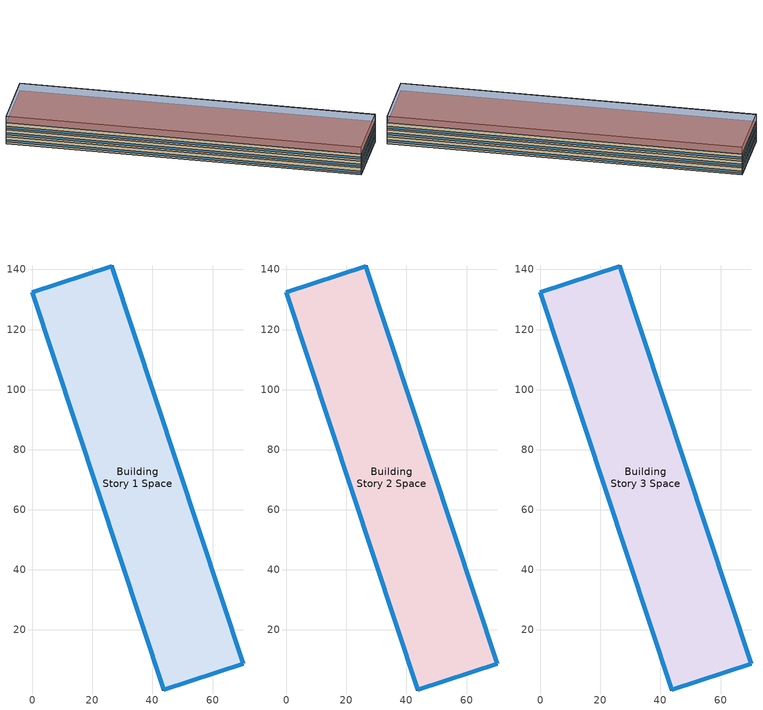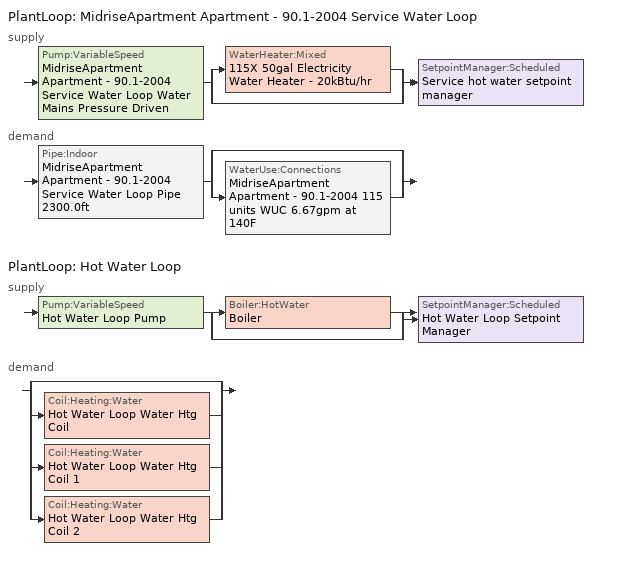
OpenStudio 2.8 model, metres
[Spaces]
Building Story 1 Space
 floor ground: 70.19,8.68 43.7,0 0,132.47 26.49,141.15 z0
 wall outside: 43.7,0 70.19,8.68 26.49,141.15 0,132.47 43.7,0 z0:3
 window: 26.47,141.14 0.02,132.48 / 70.18,8.7 26.5,141.12 / 43.73,0.01 70.17,8.67 / 0.01,132.45 43.69,0.02 z0.76:1.66
 ceiling adiabatic (Typical Interior Ceiling): 26.49,141.15 0,132.47 43.7,0 70.19,8.68 z3
Building Story 2 Space
 floor adiabatic (Typical Insulated Carpeted 6in Slab Floor): 70.19,8.68 43.7,0 0,132.47 26.49,141.15 z3
 wall outside: 43.7,0 70.19,8.68 26.49,141.15 0,132.47 43.7,0 z3:6
 window: 70.18,8.7 26.5,141.12 / 26.47,141.14 0.02,132.48 / 0.01,132.45 43.69,0.02 / 43.73,0.01 70.17,8.67 z3.76:4.66
 ceiling adiabatic (Typical Interior Ceiling): 26.49,141.15 0,132.47 43.7,0 70.19,8.68 z6
Building Story 3 Space
 floor adiabatic (Typical Insulated Carpeted 6in Slab Floor): 70.19,8.68 43.7,0 0,132.47 26.49,141.15 z6
 wall outside: 43.7,0 70.19,8.68 26.49,141.15 0,132.47 43.7,0 z6:9
 window: 43.73,0.01 70.17,8.67 / 0.01,132.45 43.69,0.02 / 26.47,141.14 0.02,132.48 / 70.18,8.7 26.5,141.12 z6.76:7.66
 roof outside: 26.49,141.15 0,132.47 43.7,0 70.19,8.68 z9
shading: 43.7,0 70.19,8.68 / 70.19,8.68 26.49,141.15 / 26.49,141.15 0,132.47 / 0,132.47 43.7,0 z0:12; 43.7,0 70.19,8.68 / 0,132.47 43.7,0 / 26.49,141.15 0,132.47 / 70.19,8.68 26.49,141.15 / 43.7,0 70.19,8.68 / 70.19,8.68 26.49,141.15 / 26.49,141.15 0,132.47 / 0,132.47 43.7,0 z0:9; 43.7,0 70.19,8.68 / 0,132.47 43.7,0 / 26.49,141.15 0,132.47 / 70.19,8.68 26.49,141.15 / 70.19,8.68 26.49,141.15 / 26.49,141.15 0,132.47 / 0,132.47 43.7,0 / 43.7,0 70.19,8.68 z0:3; 70.19,8.68 43.7,0 0,132.47 26.49,141.15 z0; 26.49,141.15 0,132.47 43.7,0 70.19,8.68 z12; 70.19,8.68 43.7,0 0,132.47 26.49,141.15 z0; 26.49,141.15 0,132.47 43.7,0 70.19,8.68 z9; 70.19,8.68 43.7,0 0,132.47 26.49,141.15 z0; 26.49,141.15 0,132.47 43.7,0 70.19,8.68 z3; 70.19,8.68 43.7,0 0,132.47 26.49,141.15 z0; 26.49,141.15 0,132.47 43.7,0 70.19,8.68 z3; 70.19,8.68 43.7,0 0,132.47 26.49,141.15 z0; 26.49,141.15 0,132.47 43.7,0 70.19,8.68 z9
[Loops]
PlantLoop 'MidriseApartment Apartment - 90.1-2004 Service Water Loop'
 supply: Pump:VariableSpeed 'MidriseApartment Apartment - 90.1-2004 Service Water Loop Water Mains Pressure Driven' > split
  | WaterHeater:Mixed '115X 50gal Electricity Water Heater - 20kBtu/hr'
  | bypass
  join > SetpointManager:Scheduled 'Service hot water setpoint manager'
 demand: Pipe:Indoor 'MidriseApartment Apartment - 90.1-2004 Service Water Loop Pipe 2300.0ft' > split
  | bypass
  | WaterUse:Connections 'MidriseApartment Apartment - 90.1-2004 115 units WUC 6.67gpm at 140F'
PlantLoop 'Hot Water Loop'
 supply: Pump:VariableSpeed 'Hot Water Loop Pump' > split
  | Boiler:HotWater 'Boiler'
  | bypass
  join > SetpointManager:Scheduled 'Hot Water Loop Setpoint Manager'
 demand: split
  | bypass
  | Coil:Heating:Water 'Hot Water Loop Water Htg Coil'
  | Coil:Heating:Water 'Hot Water Loop Water Htg Coil 1'
  | Coil:Heating:Water 'Hot Water Loop Water Htg Coil 2'
[Site]
Buffalo Niagara Intl Ap_NY_USA: Latitude {deg}=42.8133; Longitude {deg}=-78.8502; Time Zone {hr}=-5; Elevation {m}=215; Terrain=City
[Site:WaterMainsTemperature]
Calculation Method=Correlation; Annual Average Outdoor Air Temperature {C}=8.96667; Maximum Difference In Monthly Average Outdoor Air Temperatures {deltaC}=26.2
[SizingPeriod:DesignDay] Barometric Pressure {Pa}=98769; Sky Clearness=0; Rain Indicator=0; Snow Indicator=0; Day of Month=21; Daylight Saving Time Indicator=0; Humidity Indicating Type=Wetbulb; Dry-Bulb Temperature Range Modifier Type=DefaultMultipliers
Name | Maximum Dry-Bulb Temperature {C} | Daily Dry-Bulb Temperature Range {deltaC} | Humidity Indicating Conditions at Maximum Dry-Bulb | Wind Speed {m/s} | Wind Direction {deg} | Month | Day Type | Solar Model Indicator | ASHRAE Taub | ASHRAE Taud
Buffalo Niagara Intl Ap Ann Clg .4% Condns WB=>MDB | 27.8 | 9.3 | 23.8 | 5.7 | 240 | 7 | SummerDesignDay | ASHRAETau | 0.462 | 2.001
Buffalo Niagara Intl Ap Ann Htg 99.6% Condns DB | -16.3 | 0 | -16.3 | 5.1 | 270 | 1 | WinterDesignDay | ASHRAEClearSky
Buffalo Niagara Intl Ap Ann Clg .4% Condns DB=>MWB | 30.3 | 9.3 | 21.8 | 5.7 | 240 | 7 | SummerDesignDay | ASHRAETau | 0.462 | 2.001
[ClimateZones]
Climate Zone Institution Name 1=ASHRAE; Climate Zone Document Name 1=ANSI/ASHRAE Standard 169; Climate Zone Document Year 1=2006; Climate Zone Value 1=6A
[Site:GroundTemperature:BuildingSurface]
19.46, 19.4, 19.64, 19.93, 20.21, 22.56, 23.07, 23.15, 23.1, 20.68, 20.13, 19.69
[Building]
Residential 1: Nominal Floor to Floor Height {m}=3; Default Construction Set=Res 90.1-2004 - MidApt - ASHRAE 169-2013-6A; Standards Number of Stories=3; Standards Number of Above Ground Stories=3; Standards Building Type=MidriseApartment
[DefaultConstructionSet]
Res 90.1-2004 - MidApt - ASHRAE 169-2013-6A: Default Exterior Surface Constructions=Default Surface Constructions 1; Default Interior Surface Constructions=Default Surface Constructions 2; Default Ground Contact Surface Constructions=Default Surface Constructions 3; Default Exterior SubSurface Constructions=Default Sub Surface Constructions 1; Default Interior SubSurface Constructions=Default Sub Surface Constructions 2; Interior Partition Construction=Typical Interior Partition
[DefaultSurfaceConstructions]
Name | Floor Construction | Wall Construction | Roof Ceiling Construction
Default Surface Constructions 1 | Typical Insulated Exterior Mass Floor R-15.63 | Typical Insulated Steel Framed Exterior Wall R-15.63 | Typical IEAD Roof R-15.87
Default Surface Constructions 2 | Typical Interior Floor | Typical Interior Wall | Typical Interior Ceiling
Default Surface Constructions 3 | Typical Insulated Carpeted 6in Slab Floor | Typical Insulated Basement Mass Wall
[Construction]
Typical Insulated Exterior Mass Floor R-15.63: Typical Insulation R-13.06, 4 in. Normalweight Concrete Floor, Typical Carpet Pad
Typical Insulated Steel Framed Exterior Wall R-15.63: 25mm Stucco, 5/8 in. Gypsum Board, Typical Insulation R-13.45, 5/8 in. Gypsum Board
Typical IEAD Roof R-15.87: Roof Membrane, Typical Insulation R-14.76, Metal Roof Surface
Typical Interior Floor: 100mm Normalweight concrete floor, CP02 CARPET PAD
Typical Interior Wall: G01 13mm gypsum board, G01 13mm gypsum board
Typical Interior Ceiling: CP02 CARPET PAD, 100mm Normalweight concrete floor
Typical Insulated Carpeted 6in Slab Floor: 6 in. Normalweight Concrete Floor, Typical Carpet Pad
Typical Insulated Basement Mass Wall: 8 in. Concrete Block Basement Wall
U 0.57 SHGC 0.49 Dbl Blue 6mm/6mm Air: BLUE 6MM, AIR 6MM, CLEAR 6MM
Typical Insulated Metal Door R-1.43: F08 Metal surface, Typical Insulation R-0.58
Typical Overhead Door R-2.0: Typical Insulation R-1.15
U 1.17 SHGC 0.49 Simple Glazing Skylight U-1.17 SHGC 0.0: U 1.17 SHGC 0.49 Simple Glazing U-1.17 SHGC 0.0
Typical Interior Window: Clear 3mm
Typical Interior Door; Typical Interior Partition: G05 25mm wood
Uninsulated copper pipe 0.75in type L: Copper pipe 0.75in type L
[Material:NoMass] Roughness=Smooth; Thermal Absorptance=0.9; Solar Absorptance=0.7
Name | Thermal Resistance {m2-K/W} | Visible Absorptance
Typical Insulation R-13.06 | 2.2993 | 0.7
Typical Carpet Pad; CP02 CARPET PAD | 0.21648 | 0.8
Typical Insulation R-13.45 | 2.368 | 0.7
Typical Insulation R-14.76 | 2.59864 | 0.7
Typical Insulation R-0.58 | 0.101875 | 0.7
Typical Insulation R-1.15 | 0.202527 | 0.7
[Material]
Name | Roughness | Thickness {m} | Conductivity {W/m-K} | Density {kg/m3} | Specific Heat {J/kg-K} | Thermal Absorptance | Solar Absorptance | Visible Absorptance
4 in. Normalweight Concrete Floor | MediumRough | 0.1016 | 2.31 | 2322 | 832 | 0.9 | 0.7 | 0.7
25mm Stucco | Smooth | 0.0254 | 0.72 | 1856 | 840 | 0.9 | 0.7 | 0.7
5/8 in. Gypsum Board | MediumSmooth | 0.0159 | 0.16 | 800 | 1090 | 0.9 | 0.7 | 0.7
Roof Membrane | VeryRough | 0.0095 | 0.16 | 1121.29 | 1460 | 0.9 | 0.7 | 0.7
Metal Roof Surface; F08 Metal surface | Smooth | 0.0008 | 45.28 | 7824 | 500 | 0.9 | 0.7 | 0.7
100mm Normalweight concrete floor | MediumRough | 0.1016 | 2.31045 | 2322 | 832.557 |  | 0 | 0
G01 13mm gypsum board | Smooth | 0.0127 | 0.160031 | 800.001 | 1090.73 | 0.9 | 0.7 | 0.5
6 in. Normalweight Concrete Floor | MediumRough | 0.1524 | 2.31 | 2322 | 832 | 0.9 | 0.7 | 0.7
8 in. Concrete Block Basement Wall | MediumRough | 0.2032 | 1.326 | 1842 | 912 | 0.9 | 0.7 | 0.7
G05 25mm wood | MediumSmooth | 0.0254 | 0.15 | 608 | 1630 | 0.9 | 0.5 | 0.5
Copper pipe 0.75in type L | Smooth | 0.001143 | 386 | 8906.27 | 385.1856 | 0.9 | 0.7 | 0.7
[DefaultSubSurfaceConstructions]
Name | Fixed Window Construction | Operable Window Construction | Door Construction | Glass Door Construction | Overhead Door Construction | Skylight Construction | Tubular Daylight Dome Construction | Tubular Daylight Diffuser Construction
Default Sub Surface Constructions 1 | U 0.57 SHGC 0.49 Dbl Blue 6mm/6mm Air | U 0.57 SHGC 0.49 Dbl Blue 6mm/6mm Air | Typical Insulated Metal Door R-1.43 | U 0.57 SHGC 0.49 Dbl Blue 6mm/6mm Air | Typical Overhead Door R-2.0 | U 1.17 SHGC 0.49 Simple Glazing Skylight U-1.17 SHGC 0.0 | Typical Interior Window | Typical Interior Window
Default Sub Surface Constructions 2 | Typical Interior Window | Typical Interior Window | Typical Interior Door
[WindowMaterial:Glazing] Optical Data Type=SpectralAverage; Infrared Transmittance at Normal Incidence=0; Front Side Infrared Hemispherical Emissivity=0.84; Back Side Infrared Hemispherical Emissivity=0.84; Conductivity {W/m-K}=0.9; Dirt Correction Factor for Solar and Visible Transmittance=1; Solar Diffusing=No
Name | Thickness {m} | Solar Transmittance at Normal Incidence | Front Side Solar Reflectance at Normal Incidence | Back Side Solar Reflectance at Normal Incidence | Visible Transmittance at Normal Incidence | Front Side Visible Reflectance at Normal Incidence | Back Side Visible Reflectance at Normal Incidence
BLUE 6MM | 0.006 | 0.48 | 0.05 | 0.05 | 0.57 | 0.06 | 0.06
CLEAR 6MM | 0.006 | 0.775 | 0.071 | 0.071 | 0.881 | 0.08 | 0.08
Clear 3mm | 0.003 | 0.837 | 0.075 | 0.075 | 0.898 | 0.081 | 0.081
[WindowMaterial:Gas]
AIR 6MM: Gas Type=Air; Thickness {m}=0.0063
[WindowMaterial:SimpleGlazingSystem]
U 1.17 SHGC 0.49 Simple Glazing U-1.17 SHGC 0.0: U-Factor {W/m2-K}=6.64357; Solar Heat Gain Coefficient=0.49; Visible Transmittance=0.38
[People:Definition] Number of People Calculation Method=People/Area; Fraction Radiant=0.3
Name | People per Space Floor Area {person/m2}
MidriseApartment Office People Definition | 0.0227119
MidriseApartment Apartment People Definition | 0.0283091
[Lights:Definition] Design Level Calculation Method=Watts/Area; Fraction Radiant=0.6; Fraction Visible=0.2
Name | Watts per Space Floor Area {W/m2} | Return Air Fraction
MidriseApartment Office Lights Definition | 11.8403
MidriseApartment Corridor Lights Definition | 5.38196
MidriseApartment Apartment Lights Definition | 11.5174
MidriseApartment Apartment Additional Lights Definition | 2.90626 | 0
[ElectricEquipment:Definition] Design Level Calculation Method=Watts/Area; Fraction Radiant=0.5
Name | Watts per Space Floor Area {W/m2}
MidriseApartment Office Elec Equip Definition; MidriseApartment Apartment Elec Equip Definition | 6.67
Elevator Lift Motor 1 - pre-normalized value was 16055 W. | 4.12672
Elevator Fan 1 - pre-normalized value was 75 W. | 0.0192071
Elevator Lights 1 - pre-normalized value was 89 W. | 0.0228656
[DesignSpecification:OutdoorAir] Outdoor Air Method=Sum
Name | Outdoor Air Flow per Floor Area {m3/s-m2} | Outdoor Air Flow Air Changes per Hour {1/hr}
Blended OA | 4.29768e-05 | 0.216335
Blended OA 1; Blended OA 2 |  | 0.35
[DefaultScheduleSet]
Story Top Blended Space Type Schedule Set; Story Mid Blended Space Type Schedule Set; Story Ground Blended Space Type Schedule Set
[SpaceInfiltration:DesignFlowRate] Schedule=Always On Discrete; Design Flow Rate Calculation Method=Flow/ExteriorArea; Constant Term Coefficient=0; Temperature Term Coefficient=0; Velocity Term Coefficient=0.224; Velocity Squared Term Coefficient=0
Name | Space or SpaceType | Flow per Exterior Surface Area {m3/s-m2}
MidriseApartment Apartment A  - Story Ground Infiltration; MidriseApartment Apartment C  - Story Ground Infiltration | Story Ground Blended Space Type | 0.000215739
MidriseApartment Apartment A  - Story Mid Infiltration; MidriseApartment Apartment C  - Story Mid Infiltration | Story Mid Blended Space Type | 0.000342686
MidriseApartment Apartment A  - Story Top Infiltration; MidriseApartment Apartment C  - Story Top Infiltration | Story Top Blended Space Type | 6.20276e-05
MidriseApartment Apartment A end_a - Story Ground Infiltration; MidriseApartment Apartment C end_a - Story Ground Infiltration; MidriseApartment Corridor A end_b - Story Ground Infiltration; MidriseApartment Corridor C end_b - Story Ground Infiltration | Story Ground Blended Space Type | 3.32323e-05
MidriseApartment Apartment A end_a - Story Mid Infiltration; MidriseApartment Apartment A end_b - Story Mid Infiltration; MidriseApartment Apartment C end_a - Story Mid Infiltration; MidriseApartment Apartment C end_b - Story Mid Infiltration | Story Mid Blended Space Type | 3.32323e-05
MidriseApartment Apartment A end_a - Story Top Infiltration; MidriseApartment Apartment A end_b - Story Top Infiltration; MidriseApartment Apartment C end_a - Story Top Infiltration; MidriseApartment Apartment C end_b - Story Top Infiltration | Story Top Blended Space Type | 6.01519e-06
MidriseApartment Apartment B end_a - Story Ground Infiltration; MidriseApartment Corridor B end_b - Story Ground Infiltration | Story Ground Blended Space Type | 0.000103465
MidriseApartment Apartment B end_a - Story Mid Infiltration; MidriseApartment Apartment B end_b - Story Mid Infiltration | Story Mid Blended Space Type | 0.000103465
MidriseApartment Apartment B end_a - Story Top Infiltration; MidriseApartment Apartment B end_b - Story Top Infiltration | Story Top Blended Space Type | 1.87277e-05
MidriseApartment Corridor A  - Story Ground Infiltration; MidriseApartment Corridor C  - Story Ground Infiltration | Story Ground Blended Space Type | 9.51444e-05
MidriseApartment Office A  - Story Ground Infiltration; MidriseApartment Office C  - Story Ground Infiltration | Story Ground Blended Space Type | 3.18027e-05
[ElectricEquipment]
Name | Electric Equipment Definition | Space or SpaceType | Schedule | Multiplier
2 Elevator Lift Motors | Elevator Lift Motor 1 - pre-normalized value was 16055 W. | Story Ground Blended Space Type | Elevator Schedule 1 | 2
2 Elevator Fans | Elevator Fan 1 - pre-normalized value was 75 W. | Story Ground Blended Space Type | Elevator Schedule 3 | 2
2 Elevator Lights | Elevator Lights 1 - pre-normalized value was 89 W. | Story Ground Blended Space Type | Elevator Schedule 2 | 2
MidriseApartment Office Elec Equip 1 | MidriseApartment Office Elec Equip Definition | Story Ground Blended Space Type | ApartmentMidRise EQP_OFF_SCH_2004_2007 | 0.0846
MidriseApartment Apartment Elec Equip 1 | MidriseApartment Apartment Elec Equip Definition | Story Ground Blended Space Type | ApartmentMidRise EQP_APT_SCH | 0.6181
MidriseApartment Apartment Elec Equip 2 | MidriseApartment Apartment Elec Equip Definition | Story Mid Blended Space Type | ApartmentMidRise EQP_APT_SCH | 1
MidriseApartment Apartment Elec Equip 3 | MidriseApartment Apartment Elec Equip Definition | Story Top Blended Space Type | ApartmentMidRise EQP_APT_SCH | 1
[Exterior:Lights:Definition]
Name | Design Level {W}
Parking Areas and Drives Def (W/ft^2) | 0.15
Building Facades Def (W/ft^2) | 0.2
Main Entries Def (W/ft) | 30
Other Doors Def (W/ft) | 20
[Exterior:Lights] Control Option=AstronomicalClock
Name | Exterior Lights Definition | Schedule | Multiplier
Parking Areas and Drives | Parking Areas and Drives Def (W/ft^2) | Always On Discrete | 103879
Building Facades | Building Facades Def (W/ft^2) | Schedule Ruleset 1 | 9255.13
Main Entries | Main Entries Def (W/ft) | Always On Discrete | 33.5016
Other Doors | Other Doors Def (W/ft) | Always On Discrete | 18.9284
[WaterUse:Connections]
MidriseApartment Apartment - 90.1-2004 115 units WUC 6.67gpm at 140F: Water Use Equipment Name 1=MidriseApartment Apartment - 90.1-2004 115 units Service Water Use 6.67gpm at 140F
[WaterUse:Equipment:Definition]
MidriseApartment Apartment - 90.1-2004 115 units Service Water Use Def 6.67gpm: Peak Flow Rate {m3/s}=0.000420812; Target Temperature Schedule=Mixed Water At Faucet Temp - 140F; Sensible Fraction Schedule=Fraction Sensible - 0.2; Latent Fraction Schedule=Fraction Latent - 0.05
[WaterUse:Equipment]
MidriseApartment Apartment - 90.1-2004 115 units Service Water Use 6.67gpm at 140F: Water Use Equipment Definition=MidriseApartment Apartment - 90.1-2004 115 units Service Water Use Def 6.67gpm; Flow Rate Fraction Schedule=ApartmentMidRise APT_DHW_SCH
[PlantLoop] Glycol Concentration=0; Minimum Loop Temperature {C}=10; Plant Loop Volume {m3}=Autocalculate; Load Distribution Scheme=Optimal
Name | Maximum Loop Temperature {C} | Fluid Type
MidriseApartment Apartment - 90.1-2004 Service Water Loop | 60
Hot Water Loop |  | Water
[Sizing:Plant] Loop Type=Heating; Sizing Option=NonCoincident; Zone Timesteps in Averaging Window=1; Coincident Sizing Factor Mode=None
Name | Design Loop Exit Temperature {C} | Loop Design Temperature Difference {deltaC}
MidriseApartment Apartment - 90.1-2004 Service Water Loop | 60 | 5
Hot Water Loop | 82.2222 | 11.1111
[SetpointManager:Scheduled] Control Variable=Temperature
Name | Schedule | Setpoint Node or NodeList
Service hot water setpoint manager | Service Water Loop Temp - 140F | MidriseApartment Apartment - 90.1-2004 Service Water Loop Supply Outlet Node
Hot Water Loop Setpoint Manager | Hot Water Loop Temp - 180F | Hot Water Loop Supply Outlet Node
[Pump:VariableSpeed] Skin Loss Radiative Fraction=0.5; Design Power Sizing Method=PowerPerFlowPerPressure; Design Electric Power per Unit Flow Rate {W/(m3/s)}=348701.1; Design Shaft Power per Unit Flow Rate per Unit Head {W-s/m3-Pa}=1.28205; Design Minimum Flow Rate Fraction=0
Name | Rated Pump Head {Pa} | Motor Efficiency | Pump Control Type
MidriseApartment Apartment - 90.1-2004 Service Water Loop Water Mains Pressure Driven | 0.001 | 1 | Continuous
Hot Water Loop Pump | 179344 | 0.9 | Intermittent
[WaterHeater:Mixed]
115X 50gal Electricity Water Heater - 20kBtu/hr: Tank Volume {m3}=21.7661; Setpoint Temperature Schedule=Service Water Loop Temp - 140F; Deadband Temperature Difference {deltaC}=2; Maximum Temperature Limit {C}=60; Heater Control Type=Cycle; Heater Maximum Capacity {W}=674063; Heater Fuel Type=Electricity; Heater Thermal Efficiency=1; Off Cycle Parasitic Fuel Consumption Rate {W}=0; Off Cycle Parasitic Fuel Type=Electricity; Off Cycle Parasitic Heat Fraction to Tank=0.8; On Cycle Parasitic Fuel Consumption Rate {W}=0; On Cycle Parasitic Fuel Type=Electricity; Ambient Temperature Indicator=Schedule; Ambient Temperature Schedule=Water Heater Ambient Temp Schedule - 71.6f; Off Cycle Loss Coefficient to Ambient Temperature {W/K}=1.053; On Cycle Loss Coefficient to Ambient Temperature {W/K}=1.053; Use Side Effectiveness=1; Source Side Effectiveness=1; Use Side Design Flow Rate {m3/s}=autosize; Source Side Design Flow Rate {m3/s}=autosize; Indirect Water Heating Recovery Time {hr}=1.5; Source Side Flow Control Mode=IndirectHeatPrimarySetpoint
[Pipe:Indoor]
MidriseApartment Apartment - 90.1-2004 Service Water Loop Pipe 2300.0ft: Construction=Uninsulated copper pipe 0.75in type L; Environment Type=Schedule; Ambient Temperature Schedule=MidriseApartment Apartment - 90.1-2004 Service Water Loop Piping Air Temp - 70F; Ambient Air Velocity Schedule=MidriseApartment Apartment - 90.1-2004 Service Water Loop Piping Air Velocity - 0.67mph; Pipe Inside Diameter {m}=0.019939; Pipe Length {m}=701.04
[ThermostatSetpoint:DualSetpoint] Heating Setpoint Temperature Schedule=ApartmentMidRise HTGSETP_APT_SCH; Cooling Setpoint Temperature Schedule=ApartmentMidRise CLGSETP_APT_SCH
Story Top Blended Space Type Thermostat; Story Mid Blended Space Type Thermostat; Story Ground Blended Space Type Thermostat
[People] Activity Level Schedule=ApartmentMidRise Activity Schedule; Work Efficiency Schedule=Work Efficiency Schedule; Clothing Insulation Schedule=Clothing Schedule; Air Velocity Schedule=Air Velocity Schedule
Name | People Definition | Space or SpaceType | Number of People Schedule | Multiplier
MidriseApartment Office People 1 | MidriseApartment Office People Definition | Story Ground Blended Space Type | ApartmentMidRise OCC_OFF_SCH | 0.0846
MidriseApartment Apartment People 1 | MidriseApartment Apartment People Definition | Story Ground Blended Space Type | ApartmentMidRise OCC_APT_SCH | 0.6181
MidriseApartment Apartment People 2 | MidriseApartment Apartment People Definition | Story Mid Blended Space Type | ApartmentMidRise OCC_APT_SCH | 1
MidriseApartment Apartment People 3 | MidriseApartment Apartment People Definition | Story Top Blended Space Type | ApartmentMidRise OCC_APT_SCH | 1
[Lights]
Name | Lights Definition | Space or SpaceType | Schedule | Fraction Replaceable | Multiplier
MidriseApartment Office Lights 1 | MidriseApartment Office Lights Definition | Story Ground Blended Space Type | ApartmentMidRise LTG_OFF_SCH_2004_2007 | 0 | 0.0846
MidriseApartment Corridor Lights 1 | MidriseApartment Corridor Lights Definition | Story Ground Blended Space Type | ApartmentMidRise LTG_COR_SCH_2004_2007 | 0 | 0.2973
MidriseApartment Apartment Lights 1 | MidriseApartment Apartment Lights Definition | Story Ground Blended Space Type | ApartmentMidRise LTG_APT_SCH | 0 | 0.6181
MidriseApartment Apartment Additional Lights 1 | MidriseApartment Apartment Additional Lights Definition | Story Ground Blended Space Type | ApartmentMidRise LTG_APT_SCH | 1 | 0.6181
MidriseApartment Apartment Lights 2 | MidriseApartment Apartment Lights Definition | Story Mid Blended Space Type | ApartmentMidRise LTG_APT_SCH | 0 | 1
MidriseApartment Apartment Additional Lights 2 | MidriseApartment Apartment Additional Lights Definition | Story Mid Blended Space Type | ApartmentMidRise LTG_APT_SCH | 1 | 1
MidriseApartment Apartment Lights 3 | MidriseApartment Apartment Lights Definition | Story Top Blended Space Type | ApartmentMidRise LTG_APT_SCH | 0 | 1
MidriseApartment Apartment Additional Lights 3 | MidriseApartment Apartment Additional Lights Definition | Story Top Blended Space Type | ApartmentMidRise LTG_APT_SCH | 1 | 1
[SpaceType] Standards Building Type=MidriseApartment; Standards Space Type=Apartment
Name | Default Schedule Set | Design Specification Outdoor Air Object
Story Ground Blended Space Type | Story Ground Blended Space Type Schedule Set | Blended OA
Story Mid Blended Space Type | Story Mid Blended Space Type Schedule Set | Blended OA 1
Story Top Blended Space Type | Story Top Blended Space Type Schedule Set | Blended OA 2
[Space]
Name | Space Type | Building Story | Thermal Zone
Building Story 1 Space | Story Top Blended Space Type | Building Story 1 | Building Story 1 ThermalZone
Building Story 2 Space | Story Mid Blended Space Type | Building Story 2 | Building Story 2 ThermalZone
Building Story 3 Space | Story Ground Blended Space Type | Building Story 3 | Building Story 3 ThermalZone
[BuildingStory]
Building Story 1; Building Story 2; Building Story 3
[ThermalZone] Use Ideal Air Loads=No
Name | Thermostat
Building Story 1 ThermalZone | Story Top Blended Space Type Thermostat
Building Story 2 ThermalZone | Story Mid Blended Space Type Thermostat
Building Story 3 ThermalZone | Story Ground Blended Space Type Thermostat
[Sizing:Zone] Zone Cooling Design Supply Air Temperature Input Method=SupplyAirTemperature; Zone Cooling Design Supply Air Temperature {C}=13.8889; Zone Cooling Design Supply Air Temperature Difference {deltaC}=11.11; Zone Heating Design Supply Air Temperature Input Method=SupplyAirTemperature; Zone Heating Design Supply Air Temperature {C}=50; Zone Heating Design Supply Air Temperature Difference {deltaC}=11.11; Zone Cooling Design Supply Air Humidity Ratio {kg-H2O/kg-air}=0.008; Zone Heating Design Supply Air Humidity Ratio {kg-H2O/kg-air}=0.008; Cooling Design Air Flow Method=DesignDay; Heating Design Air Flow Method=DesignDay; Account for Dedicated Outdoor Air System=No; Dedicated Outdoor Air System Control Strategy=NeutralSupplyAir; Dedicated Outdoor Air Low Setpoint Temperature for Design {C}=autosize; Dedicated Outdoor Air High Setpoint Temperature for Design {C}=autosize
Building Story 1 ThermalZone; Building Story 2 ThermalZone; Building Story 3 ThermalZone
[Zone equipment]
Building Story 1 ThermalZone: Building Story 1 ThermalZone PTAC
Building Story 2 ThermalZone: Building Story 2 ThermalZone PTAC
Building Story 3 ThermalZone: Building Story 3 ThermalZone PTAC
[Boiler:HotWater]
Boiler: Fuel Type=NaturalGas; Nominal Thermal Efficiency=0.78; Efficiency Curve Temperature Evaluation Variable=LeavingBoiler; Design Water Outlet Temperature {C}=82.2222; Minimum Part Load Ratio=0; Maximum Part Load Ratio=1.2; Optimum Part Load Ratio=1; Water Outlet Upper Temperature Limit {C}=95; Boiler Flow Mode=LeavingSetpointModulated; Parasitic Electric Load {W}=0; Sizing Factor=1
[Fan:ConstantVolume] Availability Schedule=Always On Discrete; Fan Total Efficiency=0.52; Pressure Rise {Pa}=331.288; Maximum Flow Rate {m3/s}=AutoSize; Motor Efficiency=0.8; Motor In Airstream Fraction=1
Building Story 1 ThermalZone PTAC Fan; Building Story 2 ThermalZone PTAC Fan; Building Story 3 ThermalZone PTAC Fan
[Coil:Heating:Water] Availability Schedule=Always On Discrete; Rated Inlet Water Temperature {C}=82.2222; Rated Inlet Air Temperature {C}=16.6; Rated Outlet Water Temperature {C}=71.1111; Rated Outlet Air Temperature {C}=32.2
Hot Water Loop Water Htg Coil; Hot Water Loop Water Htg Coil 1; Hot Water Loop Water Htg Coil 2
[Controller:WaterCoil] Action=Normal; Controller Convergence Tolerance {deltaC}=0.1; Minimum Actuated Flow {m3/s}=0
Name | Water Coil
Hot Water Loop Water Htg Coil Controller | Hot Water Loop Water Htg Coil
Hot Water Loop Water Htg Coil 1 Controller | Hot Water Loop Water Htg Coil 1
Hot Water Loop Water Htg Coil 2 Controller | Hot Water Loop Water Htg Coil 2
[Coil:Cooling:DX:SingleSpeed] Availability Schedule=Always On Discrete; Rated Total Cooling Capacity {W}=autosize; Rated Sensible Heat Ratio=autosize; Rated COP {W/W}=3; Rated Air Flow Rate {m3/s}=autosize; Rated Evaporator Fan Power Per Volume Flow Rate {W/(m3/s)}=773.3; Condenser Type=AirCooled; Evaporative Condenser Effectiveness=0; Evaporative Condenser Air Flow Rate {m3/s}=Autosize; Evaporative Condenser Pump Rated Power Consumption {W}=Autosize; Crankcase Heater Capacity {W}=0; Maximum Outdoor Dry-Bulb Temperature for Crankcase Heater Operation {C}=0; Basin Heater Capacity {W/K}=0; Basin Heater Setpoint Temperature {C}=10
Name | Total Cooling Capacity Function of Temperature Curve | Total Cooling Capacity Function of Flow Fraction Curve | Energy Input Ratio Function of Temperature Curve | Energy Input Ratio Function of Flow Fraction Curve | Part Load Fraction Correlation Curve
Building Story 1 ThermalZone PTAC 1spd DX AC Clg Coil | Curve Biquadratic 3 | Curve Quadratic 4 | Curve Biquadratic 4 | Curve Quadratic 5 | Curve Quadratic 6
Building Story 2 ThermalZone PTAC 1spd DX AC Clg Coil | Curve Biquadratic 7 | Curve Quadratic 10 | Curve Biquadratic 8 | Curve Quadratic 11 | Curve Quadratic 12
Building Story 3 ThermalZone PTAC 1spd DX AC Clg Coil | Curve Biquadratic 11 | Curve Quadratic 16 | Curve Biquadratic 12 | Curve Quadratic 17 | Curve Quadratic 18
[ZoneHVAC:PackagedTerminalAirConditioner] Availability Schedule=Always On Discrete; Supply Air Flow Rate During Cooling Operation {m3/s}=Autosize; Supply Air Flow Rate During Heating Operation {m3/s}=Autosize; Supply Air Flow Rate When No Cooling or Heating is Needed {m3/s}=Autosize; Outdoor Air Flow Rate During Cooling Operation {m3/s}=Autosize; Outdoor Air Flow Rate During Heating Operation {m3/s}=Autosize; Outdoor Air Flow Rate When No Cooling or Heating is Needed {m3/s}=Autosize; Fan Placement=DrawThrough; Supply Air Fan Operating Mode Schedule=Always On Discrete
Name | Supply Air Fan | Heating Coil | Cooling Coil
Building Story 1 ThermalZone PTAC | Building Story 1 ThermalZone PTAC Fan | Hot Water Loop Water Htg Coil | Building Story 1 ThermalZone PTAC 1spd DX AC Clg Coil
Building Story 2 ThermalZone PTAC | Building Story 2 ThermalZone PTAC Fan | Hot Water Loop Water Htg Coil 1 | Building Story 2 ThermalZone PTAC 1spd DX AC Clg Coil
Building Story 3 ThermalZone PTAC | Building Story 3 ThermalZone PTAC Fan | Hot Water Loop Water Htg Coil 2 | Building Story 3 ThermalZone PTAC 1spd DX AC Clg Coil
[Schedule:Ruleset]
Name | Default Day Schedule | Summer Design Day Schedule | Winter Design Day Schedule
Clothing Schedule | Clothing Schedule Default Winter Clothes
Air Velocity Schedule | Air Velocity Schedule Default
Work Efficiency Schedule | Work Efficiency Schedule Default
ApartmentMidRise OCC_OFF_SCH | ApartmentMidRise OCC_OFF_SCH Default | ApartmentMidRise OCC_OFF_SCH Summer Design Day | ApartmentMidRise OCC_OFF_SCH Winter Design Day
ApartmentMidRise Activity Schedule | ApartmentMidRise Activity Schedule Default | ApartmentMidRise Activity Schedule Summer Design Day | ApartmentMidRise Activity Schedule Winter Design Day
ApartmentMidRise LTG_OFF_SCH_2004_2007 | ApartmentMidRise LTG_OFF_SCH_2004_2007 Default | ApartmentMidRise LTG_OFF_SCH_2004_2007 Summer Design Day | ApartmentMidRise LTG_OFF_SCH_2004_2007 Winter Design Day
ApartmentMidRise EQP_OFF_SCH_2004_2007 | ApartmentMidRise EQP_OFF_SCH_2004_2007 Default | ApartmentMidRise EQP_OFF_SCH_2004_2007 Summer Design Day | ApartmentMidRise EQP_OFF_SCH_2004_2007 Winter Design Day
ApartmentMidRise LTG_COR_SCH_2004_2007 | ApartmentMidRise LTG_COR_SCH_2004_2007 Default | ApartmentMidRise LTG_COR_SCH_2004_2007 Summer Design Day | ApartmentMidRise LTG_COR_SCH_2004_2007 Winter Design Day
ApartmentMidRise OCC_APT_SCH | ApartmentMidRise OCC_APT_SCH Default | ApartmentMidRise OCC_APT_SCH Summer Design Day | ApartmentMidRise OCC_APT_SCH Winter Design Day
ApartmentMidRise LTG_APT_SCH | ApartmentMidRise LTG_APT_SCH Default | ApartmentMidRise LTG_APT_SCH Summer Design Day | ApartmentMidRise LTG_APT_SCH Winter Design Day
ApartmentMidRise EQP_APT_SCH | ApartmentMidRise EQP_APT_SCH Default | ApartmentMidRise EQP_APT_SCH Summer Design Day | ApartmentMidRise EQP_APT_SCH Winter Design Day
Elevator Schedule 1 | 33 space(s) Occ Sch Default 1 | 33 space(s) Occ Sch Summer Design Day 1 | 33 space(s) Occ Sch Winter Design Day 1
Elevator Schedule 2 | 33 space(s) Occ Sch Default 2 | 33 space(s) Occ Sch Summer Design Day 2 | 33 space(s) Occ Sch Winter Design Day 2
Elevator Schedule 3 | 33 space(s) Occ Sch Default 3 | 33 space(s) Occ Sch Summer Design Day 3 | 33 space(s) Occ Sch Winter Design Day 3
Schedule Ruleset 1 | Schedule Day 29
ApartmentMidRise APT_DHW_SCH | ApartmentMidRise APT_DHW_SCH Default | ApartmentMidRise APT_DHW_SCH Summer Design Day | ApartmentMidRise APT_DHW_SCH Winter Design Day
Fraction Sensible - 0.2 | Fraction Sensible - 0.2 Default
Fraction Latent - 0.05 | Fraction Latent - 0.05 Default
Mixed Water At Faucet Temp - 140F | Mixed Water At Faucet Temp - 140F Default
Service Water Loop Temp - 140F | Service Water Loop Temp - 140F Default
Water Heater Ambient Temp Schedule - 71.6f | Water Heater Ambient Temp Schedule - 71.6f Default
MidriseApartment Apartment - 90.1-2004 Service Water Loop Piping Air Temp - 70F | MidriseApartment Apartment - 90.1-2004 Service Water Loop Piping Air Temp - 70F Default
MidriseApartment Apartment - 90.1-2004 Service Water Loop Piping Air Velocity - 0.67mph | MidriseApartment Apartment - 90.1-2004 Service Water Loop Piping Air Velocity - 0.67mph Default
ApartmentMidRise HTGSETP_APT_SCH | ApartmentMidRise HTGSETP_APT_SCH Default | ApartmentMidRise HTGSETP_APT_SCH Summer Design Day | ApartmentMidRise HTGSETP_APT_SCH Winter Design Day
ApartmentMidRise CLGSETP_APT_SCH | ApartmentMidRise CLGSETP_APT_SCH Default | ApartmentMidRise CLGSETP_APT_SCH Summer Design Day | ApartmentMidRise CLGSETP_APT_SCH Winter Design Day
Hot Water Loop Temp - 180F | Hot Water Loop Temp - 180F Default
[Schedule:Day]
Clothing Schedule Default Winter Clothes; ApartmentMidRise LTG_OFF_SCH_2004_2007 Summer Design Day; ApartmentMidRise LTG_COR_SCH_2004_2007 Default; ApartmentMidRise LTG_COR_SCH_2004_2007 Winter Design Day; ApartmentMidRise LTG_COR_SCH_2004_2007 Summer Design Day; 33 space(s) Occ Sch Summer Design Day 1; 33 space(s) Occ Sch Winter Design Day 1; 33 space(s) Occ Sch Summer Design Day 2; 33 space(s) Occ Sch Winter Design Day 2; 33 space(s) Occ Sch Summer Design Day 3; 33 space(s) Occ Sch Winter Design Day 3: 24, 0, 1
Clothing Schedule Summer Clothes: 24, 0, 0.5
Air Velocity Schedule Default; Fraction Sensible - 0.2 Default: 24, 0, 0.2
Work Efficiency Schedule Default; ApartmentMidRise OCC_OFF_SCH Default; ApartmentMidRise OCC_OFF_SCH Winter Design Day; ApartmentMidRise OCC_OFF_SCH Summer Design Day; ApartmentMidRise LTG_OFF_SCH_2004_2007 Winter Design Day: 24, 0, 0
ApartmentMidRise OCC_OFF_SCH Wkdy Day: 8, 0, 0, 12, 0, 1, 13, 0, 0.5, 17, 0, 1, 24, 0, 0
ApartmentMidRise Activity Schedule Default; ApartmentMidRise Activity Schedule Winter Design Day; ApartmentMidRise Activity Schedule Summer Design Day: 24, 0, 95
ApartmentMidRise LTG_OFF_SCH_2004_2007 Default: 24, 0, 0.18
ApartmentMidRise LTG_OFF_SCH_2004_2007 Wkdy Day: 8, 0, 0.18, 12, 0, 0.9, 13, 0, 0.8, 17, 0, 0.9, 24, 0, 0.18
ApartmentMidRise EQP_OFF_SCH_2004_2007 Default; ApartmentMidRise EQP_OFF_SCH_2004_2007 Winter Design Day; ApartmentMidRise EQP_OFF_SCH_2004_2007 Summer Design Day: 24, 0, 0.33
ApartmentMidRise EQP_OFF_SCH_2004_2007 Wkdy Day: 7, 0, 0.33, 8, 0, 0.5, 12, 0, 1, 13, 0, 0.94, 17, 0, 1, 18, 0, 0.5, 24, 0, 0.33
ApartmentMidRise OCC_APT_SCH Default; ApartmentMidRise OCC_APT_SCH Winter Design Day; ApartmentMidRise OCC_APT_SCH Summer Design Day: 7, 0, 1, 8, 0, 0.85, 9, 0, 0.39, 16, 0, 0.25, 17, 0, 0.3, 18, 0, 0.52, 21, 0, 0.87, 24, 0, 1
ApartmentMidRise LTG_APT_SCH Default; ApartmentMidRise LTG_APT_SCH Winter Design Day; ApartmentMidRise LTG_APT_SCH Summer Design Day: 4, 0, 0.011316, 5, 0, 0.0339481, 6, 0, 0.0735542, 7, 0, 0.0792122, 8, 0, 0.0735542, 9, 0, 0.0339481, 15, 0, 0.0226321, 16, 0, 0.0396061, 17, 0, 0.0792122, 18, 0, 0.11316, 19, 0, 0.152766, 21, 0, 0.181056, 22, 0, 0.124476, 23, 0, 0.0678962, 24, 0, 0.0282901
ApartmentMidRise EQP_APT_SCH Default; ApartmentMidRise EQP_APT_SCH Winter Design Day; ApartmentMidRise EQP_APT_SCH Summer Design Day: 1, 0, 0.45, 2, 0, 0.41, 3, 0, 0.39, 5, 0, 0.38, 6, 0, 0.43, 7, 0, 0.54, 8, 0, 0.65, 9, 0, 0.66, 10, 0, 0.67, 11, 0, 0.69, 12, 0, 0.7, 13, 0, 0.69, 14, 0, 0.66, 15, 0, 0.65, 16, 0, 0.68, 17, 0, 0.8, 19, 0, 1, 20, 0, 0.93, 21, 0, 0.89, 22, 0, 0.85, 23, 0, 0.71, 24, 0, 0.58
33 space(s) Occ Sch Default 1: 6, 0, 0, 7, 0, 0.0367644, 8, 0, 0.10639, 9, 0, 0.0343135, 11, 0, 0, 13, 0, 0.003177, 15, 0, 0, 16, 0, 0.0122548, 17, 0, 0.0475671, 18, 0, 0.0857836, 20, 0, 0, 21, 0, 0.0318625, 24, 0, 0
33 space(s) Occ Sch Sunday 1: 6, 0, 0, 7, 0, 0.0367644, 8, 0, 0.112744, 9, 0, 0.0343135, 15, 0, 0, 16, 0, 0.0122548, 17, 0, 0.0539212, 18, 0, 0.0857836, 20, 0, 0, 21, 0, 0.0318625, 24, 0, 0
33 space(s) Occ Sch Default 2; 33 space(s) Occ Sch Default 3: 6, 0, 0, 7, 0, 1, 8, 0, 1, 9, 0, 1, 11, 0, 0, 13, 0, 1, 15, 0, 0, 16, 0, 1, 17, 0, 1, 18, 0, 1, 20, 0, 0, 21, 0, 1, 24, 0, 0
33 space(s) Occ Sch Sunday 2; 33 space(s) Occ Sch Sunday 3: 6, 0, 0, 7, 0, 1, 8, 0, 1, 9, 0, 1, 15, 0, 0, 16, 0, 1, 17, 0, 1, 18, 0, 1, 20, 0, 0, 21, 0, 1, 24, 0, 0
Schedule Day 29: 6, 0, 0, 24, 0, 1
ApartmentMidRise APT_DHW_SCH Default; ApartmentMidRise APT_DHW_SCH Winter Design Day; ApartmentMidRise APT_DHW_SCH Summer Design Day: 1, 0, 0.08, 2, 0, 0.04, 4, 0, 0.01, 5, 0, 0.04, 6, 0, 0.27, 7, 0, 0.94, 8, 0, 1, 9, 0, 0.96, 10, 0, 0.84, 11, 0, 0.76, 12, 0, 0.61, 13, 0, 0.53, 14, 0, 0.47, 15, 0, 0.41, 16, 0, 0.47, 17, 0, 0.55, 18, 0, 0.73, 19, 0, 0.86, 20, 0, 0.82, 21, 0, 0.75, 22, 0, 0.61, 23, 0, 0.53, 24, 0, 0.29
Fraction Latent - 0.05 Default: 24, 0, 0.05
Mixed Water At Faucet Temp - 140F Default; Service Water Loop Temp - 140F Default: 24, 0, 60
Water Heater Ambient Temp Schedule - 71.6f Default: 24, 0, 22
MidriseApartment Apartment - 90.1-2004 Service Water Loop Piping Air Temp - 70F Default: 24, 0, 21.1111
MidriseApartment Apartment - 90.1-2004 Service Water Loop Piping Air Velocity - 0.67mph Default: 24, 0, 0.3
ApartmentMidRise HTGSETP_APT_SCH Default; ApartmentMidRise HTGSETP_APT_SCH Winter Design Day; ApartmentMidRise HTGSETP_APT_SCH Summer Design Day: 24, 0, 21.7
ApartmentMidRise CLGSETP_APT_SCH Default; ApartmentMidRise CLGSETP_APT_SCH Winter Design Day; ApartmentMidRise CLGSETP_APT_SCH Summer Design Day: 24, 0, 24.4
Hot Water Loop Temp - 180F Default: 24, 0, 82.2222
[Schedule:Rule] Rule Order=0; Date Specification Type=DateRange; Start Day=1
Name | Schedule Ruleset | Day Schedule | Start Month | End Month | End Day | Apply Monday | Apply Tuesday | Apply Wednesday | Apply Thursday | Apply Friday | Apply Sunday | Apply Saturday
Schedule Rule 1 | Clothing Schedule | Clothing Schedule Summer Clothes | 5 | 9 | 30
Schedule Rule 2 | ApartmentMidRise OCC_OFF_SCH | ApartmentMidRise OCC_OFF_SCH Wkdy Day | 1 | 12 | 31 | Yes | Yes | Yes | Yes | Yes
Schedule Rule 3 | ApartmentMidRise LTG_OFF_SCH_2004_2007 | ApartmentMidRise LTG_OFF_SCH_2004_2007 Wkdy Day | 1 | 12 | 31 | Yes | Yes | Yes | Yes | Yes
Schedule Rule 4 | ApartmentMidRise EQP_OFF_SCH_2004_2007 | ApartmentMidRise EQP_OFF_SCH_2004_2007 Wkdy Day | 1 | 12 | 31 | Yes | Yes | Yes | Yes | Yes
33 space(s) Occ Sch Sunday Rule 1 | Elevator Schedule 1 | 33 space(s) Occ Sch Sunday 1 | 1 | 12 | 31 |  |  |  |  |  | Yes | Yes
33 space(s) Occ Sch Sunday Rule 2 | Elevator Schedule 2 | 33 space(s) Occ Sch Sunday 2 | 1 | 12 | 31 |  |  |  |  |  | Yes | Yes
33 space(s) Occ Sch Sunday Rule 3 | Elevator Schedule 3 | 33 space(s) Occ Sch Sunday 3 | 1 | 12 | 31 |  |  |  |  |  | Yes | Yes
[Schedule:Constant]
Always On Discrete: Value=1
[Curve:Biquadratic] Minimum Value of x=12.77778; Maximum Value of x=23.88889; Minimum Value of y=23.88889; Maximum Value of y=46.11111
Name | Coefficient1 Constant | Coefficient2 x | Coefficient3 x**2 | Coefficient4 y | Coefficient5 y**2 | Coefficient6 x*y
Curve Biquadratic 3; Curve Biquadratic 7; Curve Biquadratic 11 | 0.942588 | 0.00954335 | 0.00068377 | -0.0110427 | 5.249e-06 | -9.72e-06
Curve Biquadratic 4; Curve Biquadratic 8; Curve Biquadratic 12 | 0.342414 | 0.034885 | -0.0006237 | 0.00497722 | 0.000437951 | -0.000728028
[Curve:Quadratic]
Name | Coefficient1 Constant | Coefficient2 x | Coefficient3 x**2 | Minimum Value of x | Maximum Value of x | Minimum Curve Output | Maximum Curve Output
Curve Quadratic 4; Curve Quadratic 10; Curve Quadratic 16 | 0.8 | 0.2 | 0 | 0.5 | 1.5
Curve Quadratic 5; Curve Quadratic 11; Curve Quadratic 17 | 1.1552 | -0.1808 | 0.0256 | 0.5 | 1.5
Curve Quadratic 6; Curve Quadratic 12; Curve Quadratic 18 | 0.85 | 0.15 | 0 | 0 | 1 | 0.7 | 1
